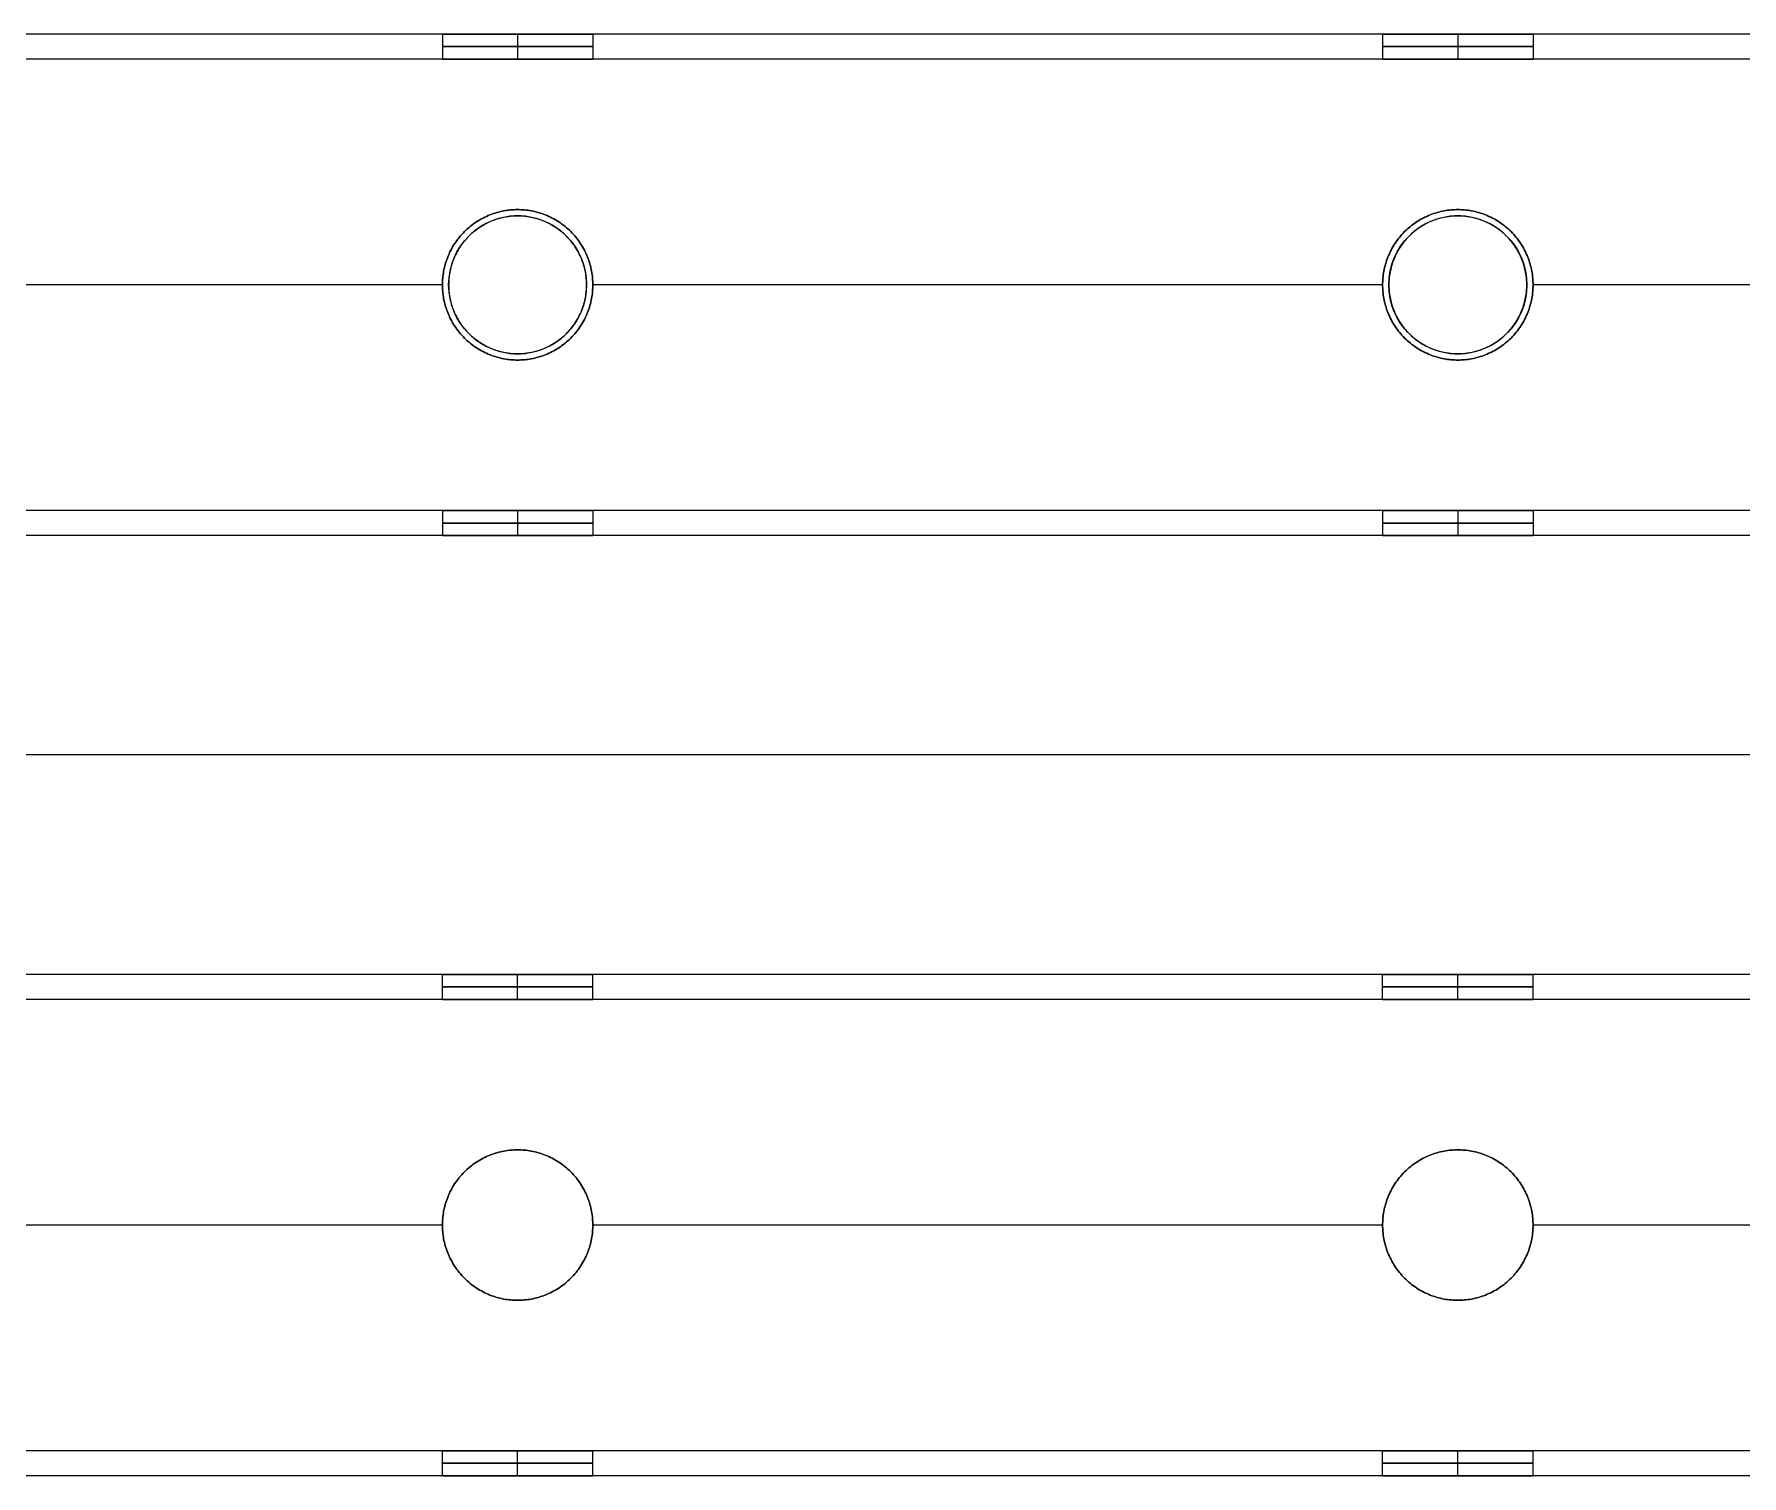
# Model space of a CAD drawing. Header units: millimetres. Extents: x -6529 to 809, y -8611 to 207.
# Drawn here: x -5224.2 to -5088, y -4487.4 to -4372.4 of the extents above; entities that cross this region are included whole.
import ezdxf

# ---------------------------------------------------------------- set-up
doc = ezdxf.new("R2010")
doc.units = ezdxf.units.MM
doc.header["$MEASUREMENT"] = 0
for name, color, linetype, true_color in [('gaten$11mm', 7, 'Continuous', 0xff6a35), ('platen', 7, 'Continuous', 0x007f00), ('staal', 5, 'Continuous', 0x0000ff)]:
    doc.layers.add(name, color=color, linetype=linetype, true_color=true_color)

# ---------------------------------------------------------------- blocks, each defined once
blk = doc.blocks.new('plaat base')
at = {"layer": 'platen'}
for p, q in [((58, -600), (1258, -600)), ((58, -600, 18), (1258, -600, 18))]:
    blk.add_line(p, q, dxfattribs=at)
blk = doc.blocks.new('top plaat')
at = {"layer": 'platen'}
for p, q in [((0, -618), (1316, -618)), ((0, -618, 18), (1316, -618, 18)), ((470.5, -650), (470.5, -650, 18)), ((545.5, -650), (545.5, -650, 18)), ((465, -655.5), (465, -655.5, 18)), ((476, -655.5), (476, -655.5, 18)), ((540, -655.5), (540, -655.5, 18)), ((551, -655.5), (551, -655.5, 18)), ((470.5, -661), (470.5, -661, 18)), ((545.5, -661), (545.5, -661, 18))]:
    blk.add_line(p, q, dxfattribs=at)
for centre in [(470.5, -655.5, 9), (545.5, -655.5, 9)]:
    blk.add_circle(centre, 5.5, dxfattribs=at)
for points in [[(470.5, -650), (476, -650), (476, -655.5), (476, -661), (470.5, -661), (465, -661), (465, -655.5), (465, -650), (470.5, -650)], [(470.5, -650, 18), (476, -650, 18), (476, -655.5, 18), (476, -661, 18), (470.5, -661, 18), (465, -661, 18), (465, -655.5, 18), (465, -650, 18), (470.5, -650, 18)], [(545.5, -650), (551, -650), (551, -655.5), (551, -661), (545.5, -661), (540, -661), (540, -655.5), (540, -650), (545.5, -650)], [(545.5, -650, 18), (551, -650, 18), (551, -655.5, 18), (551, -661, 18), (545.5, -661, 18), (540, -661, 18), (540, -655.5, 18), (540, -650, 18), (545.5, -650, 18)]]:
    blk.add_rational_spline(points, [1, 0.707106781187, 1, 0.707106781187, 1, 0.707106781187, 1, 0.707106781187, 1], degree=2, knots=[-37.699112, -37.699112, -37.699112, -28.274334, -28.274334, -18.849556, -18.849556, -9.424778, -9.424778, 0, 0, 0], dxfattribs=at)

msp = doc.modelspace()

# ---------------------------------------------------------------- linework, layer by layer
at = {"layer": 'gaten$11mm'}
for centre in [(-5185.61, -4392.39), (-5110.61, -4392.39)]:
    msp.add_circle(centre, 5.5, dxfattribs=at)
at = {"layer": 'staal'}
for p, q in [((-5191.61, -4372.39, 20), (-5191.61, -4374.39, 20)), ((-5185.61, -4372.39, 26), (-5185.61, -4374.39, 26)), ((-5185.61, -4372.39, 14), (-5185.61, -4374.39, 14)), ((-5179.61, -4372.39, 20), (-5179.61, -4374.39, 20)), ((-5116.61, -4372.39, 20), (-5116.61, -4374.39, 20)), ((-5110.61, -4372.39, 26), (-5110.61, -4374.39, 26)), ((-5110.61, -4372.39, 14), (-5110.61, -4374.39, 14)), ((-5104.61, -4372.39, 20), (-5104.61, -4374.39, 20)), ((-5185.61, -4386.39, 2), (-5185.61, -4386.39)), ((-5185.61, -4386.39, 40), (-5185.61, -4386.39, 38)), ((-5110.61, -4386.39, 2), (-5110.61, -4386.39)), ((-5110.61, -4386.39, 40), (-5110.61, -4386.39, 38)), ((-5191.61, -4392.39, 2), (-5191.61, -4392.39)), ((-5191.61, -4392.39, 40), (-5191.61, -4392.39, 38)), ((-5179.61, -4392.39, 2), (-5179.61, -4392.39)), ((-5179.61, -4392.39, 40), (-5179.61, -4392.39, 38)), ((-5116.61, -4392.39, 2), (-5116.61, -4392.39)), ((-5116.61, -4392.39, 40), (-5116.61, -4392.39, 38)), ((-5104.61, -4392.39, 2), (-5104.61, -4392.39)), ((-5104.61, -4392.39, 40), (-5104.61, -4392.39, 38)), ((-5185.61, -4398.39, 2), (-5185.61, -4398.39)), ((-5185.61, -4398.39, 40), (-5185.61, -4398.39, 38)), ((-5110.61, -4398.39, 2), (-5110.61, -4398.39)), ((-5110.61, -4398.39, 40), (-5110.61, -4398.39, 38)), ((-5191.61, -4410.39, 20), (-5191.61, -4412.39, 20)), ((-5185.61, -4410.39, 26), (-5185.61, -4412.39, 26)), ((-5185.61, -4410.39, 14), (-5185.61, -4412.39, 14)), ((-5179.61, -4410.39, 20), (-5179.61, -4412.39, 20)), ((-5116.61, -4410.39, 20), (-5116.61, -4412.39, 20)), ((-5110.61, -4410.39, 26), (-5110.61, -4412.39, 26)), ((-5110.61, -4410.39, 14), (-5110.61, -4412.39, 14)), ((-5104.61, -4410.39, 20), (-5104.61, -4412.39, 20)), ((-5191.61, -4449.39, 1296), (-5191.61, -4447.39, 1296)), ((-5185.61, -4449.39, 1302), (-5185.61, -4447.39, 1302)), ((-5185.61, -4449.39, 1290), (-5185.61, -4447.39, 1290)), ((-5179.61, -4449.39, 1296), (-5179.61, -4447.39, 1296)), ((-5116.61, -4449.39, 1296), (-5116.61, -4447.39, 1296)), ((-5110.61, -4449.39, 1302), (-5110.61, -4447.39, 1302)), ((-5110.61, -4449.39, 1290), (-5110.61, -4447.39, 1290)), ((-5104.61, -4449.39, 1296), (-5104.61, -4447.39, 1296)), ((-5185.61, -4461.39, 1278), (-5185.61, -4461.39, 1276)), ((-5185.61, -4461.39, 1316), (-5185.61, -4461.39, 1314)), ((-5110.61, -4461.39, 1278), (-5110.61, -4461.39, 1276)), ((-5110.61, -4461.39, 1316), (-5110.61, -4461.39, 1314)), ((-5191.61, -4467.39, 1278), (-5191.61, -4467.39, 1276)), ((-5191.61, -4467.39, 1316), (-5191.61, -4467.39, 1314)), ((-5179.61, -4467.39, 1278), (-5179.61, -4467.39, 1276)), ((-5179.61, -4467.39, 1316), (-5179.61, -4467.39, 1314)), ((-5116.61, -4467.39, 1278), (-5116.61, -4467.39, 1276)), ((-5116.61, -4467.39, 1316), (-5116.61, -4467.39, 1314)), ((-5104.61, -4467.39, 1278), (-5104.61, -4467.39, 1276)), ((-5104.61, -4467.39, 1316), (-5104.61, -4467.39, 1314)), ((-5185.61, -4473.39, 1278), (-5185.61, -4473.39, 1276)), ((-5185.61, -4473.39, 1316), (-5185.61, -4473.39, 1314)), ((-5110.61, -4473.39, 1278), (-5110.61, -4473.39, 1276)), ((-5110.61, -4473.39, 1316), (-5110.61, -4473.39, 1314)), ((-5191.61, -4487.39, 1296), (-5191.61, -4485.39, 1296)), ((-5185.61, -4487.39, 1302), (-5185.61, -4485.39, 1302)), ((-5185.61, -4487.39, 1290), (-5185.61, -4485.39, 1290)), ((-5179.61, -4487.39, 1296), (-5179.61, -4485.39, 1296)), ((-5116.61, -4487.39, 1296), (-5116.61, -4485.39, 1296)), ((-5110.61, -4487.39, 1302), (-5110.61, -4485.39, 1302)), ((-5110.61, -4487.39, 1290), (-5110.61, -4485.39, 1290)), ((-5104.61, -4487.39, 1296), (-5104.61, -4485.39, 1296))]:
    msp.add_line(p, q, dxfattribs=at)
for points in [[(-4680.11, -4372.39), (-4997.86, -4372.39), (-5315.61, -4372.39)], [(-4680.11, -4372.39, 40), (-4997.86, -4372.39, 40), (-5315.61, -4372.39, 40)], [(-5191.61, -4372.39, 20), (-5223.11, -4372.39, 20), (-5254.61, -4372.39, 20)], [(-5116.61, -4372.39, 20), (-5148.11, -4372.39, 20), (-5179.61, -4372.39, 20)], [(-5041.61, -4372.39, 20), (-5073.11, -4372.39, 20), (-5104.61, -4372.39, 20)], [(-4680.11, -4374.39, 2), (-4997.86, -4374.39, 2), (-5315.61, -4374.39, 2)], [(-4680.11, -4374.39, 38), (-4997.86, -4374.39, 38), (-5315.61, -4374.39, 38)], [(-5191.61, -4374.39, 20), (-5223.11, -4374.39, 20), (-5254.61, -4374.39, 20)], [(-5116.61, -4374.39, 20), (-5148.11, -4374.39, 20), (-5179.61, -4374.39, 20)], [(-5041.61, -4374.39, 20), (-5073.11, -4374.39, 20), (-5104.61, -4374.39, 20)], [(-5191.61, -4392.39), (-5223.11, -4392.39), (-5254.61, -4392.39)], [(-5191.61, -4392.39, 40), (-5223.11, -4392.39, 40), (-5254.61, -4392.39, 40)], [(-5191.61, -4392.39, 2), (-5223.11, -4392.39, 2), (-5254.61, -4392.39, 2)], [(-5191.61, -4392.39, 38), (-5223.11, -4392.39, 38), (-5254.61, -4392.39, 38)], [(-5116.61, -4392.39), (-5148.11, -4392.39), (-5179.61, -4392.39)], [(-5116.61, -4392.39, 40), (-5148.11, -4392.39, 40), (-5179.61, -4392.39, 40)], [(-5116.61, -4392.39, 2), (-5148.11, -4392.39, 2), (-5179.61, -4392.39, 2)], [(-5116.61, -4392.39, 38), (-5148.11, -4392.39, 38), (-5179.61, -4392.39, 38)], [(-5041.61, -4392.39), (-5073.11, -4392.39), (-5104.61, -4392.39)], [(-5041.61, -4392.39, 40), (-5073.11, -4392.39, 40), (-5104.61, -4392.39, 40)], [(-5041.61, -4392.39, 2), (-5073.11, -4392.39, 2), (-5104.61, -4392.39, 2)], [(-5041.61, -4392.39, 38), (-5073.11, -4392.39, 38), (-5104.61, -4392.39, 38)], [(-4680.11, -4410.39, 2), (-4997.86, -4410.39, 2), (-5315.61, -4410.39, 2)], [(-4680.11, -4410.39, 38), (-4997.86, -4410.39, 38), (-5315.61, -4410.39, 38)], [(-5191.61, -4410.39, 20), (-5223.11, -4410.39, 20), (-5254.61, -4410.39, 20)], [(-5116.61, -4410.39, 20), (-5148.11, -4410.39, 20), (-5179.61, -4410.39, 20)], [(-5041.61, -4410.39, 20), (-5073.11, -4410.39, 20), (-5104.61, -4410.39, 20)], [(-4680.11, -4412.39), (-4997.86, -4412.39), (-5315.61, -4412.39)], [(-4680.11, -4412.39, 40), (-4997.86, -4412.39, 40), (-5315.61, -4412.39, 40)], [(-5191.61, -4412.39, 20), (-5223.11, -4412.39, 20), (-5254.61, -4412.39, 20)], [(-5116.61, -4412.39, 20), (-5148.11, -4412.39, 20), (-5179.61, -4412.39, 20)], [(-5041.61, -4412.39, 20), (-5073.11, -4412.39, 20), (-5104.61, -4412.39, 20)], [(-4680.11, -4447.39, 1276), (-4997.86, -4447.39, 1276), (-5315.61, -4447.39, 1276)], [(-4680.11, -4447.39, 1316), (-4997.86, -4447.39, 1316), (-5315.61, -4447.39, 1316)], [(-5191.61, -4447.39, 1296), (-5223.11, -4447.39, 1296), (-5254.61, -4447.39, 1296)], [(-5116.61, -4447.39, 1296), (-5148.11, -4447.39, 1296), (-5179.61, -4447.39, 1296)], [(-5041.61, -4447.39, 1296), (-5073.11, -4447.39, 1296), (-5104.61, -4447.39, 1296)], [(-4680.11, -4449.39, 1278), (-4997.86, -4449.39, 1278), (-5315.61, -4449.39, 1278)], [(-4680.11, -4449.39, 1314), (-4997.86, -4449.39, 1314), (-5315.61, -4449.39, 1314)], [(-5191.61, -4449.39, 1296), (-5223.11, -4449.39, 1296), (-5254.61, -4449.39, 1296)], [(-5116.61, -4449.39, 1296), (-5148.11, -4449.39, 1296), (-5179.61, -4449.39, 1296)], [(-5041.61, -4449.39, 1296), (-5073.11, -4449.39, 1296), (-5104.61, -4449.39, 1296)], [(-5191.61, -4467.39, 1276), (-5223.11, -4467.39, 1276), (-5254.61, -4467.39, 1276)], [(-5191.61, -4467.39, 1316), (-5223.11, -4467.39, 1316), (-5254.61, -4467.39, 1316)], [(-5191.61, -4467.39, 1278), (-5223.11, -4467.39, 1278), (-5254.61, -4467.39, 1278)], [(-5191.61, -4467.39, 1314), (-5223.11, -4467.39, 1314), (-5254.61, -4467.39, 1314)], [(-5116.61, -4467.39, 1276), (-5148.11, -4467.39, 1276), (-5179.61, -4467.39, 1276)], [(-5116.61, -4467.39, 1316), (-5148.11, -4467.39, 1316), (-5179.61, -4467.39, 1316)], [(-5116.61, -4467.39, 1278), (-5148.11, -4467.39, 1278), (-5179.61, -4467.39, 1278)], [(-5116.61, -4467.39, 1314), (-5148.11, -4467.39, 1314), (-5179.61, -4467.39, 1314)], [(-5041.61, -4467.39, 1276), (-5073.11, -4467.39, 1276), (-5104.61, -4467.39, 1276)], [(-5041.61, -4467.39, 1316), (-5073.11, -4467.39, 1316), (-5104.61, -4467.39, 1316)], [(-5041.61, -4467.39, 1278), (-5073.11, -4467.39, 1278), (-5104.61, -4467.39, 1278)], [(-5041.61, -4467.39, 1314), (-5073.11, -4467.39, 1314), (-5104.61, -4467.39, 1314)], [(-4680.11, -4485.39, 1278), (-4997.86, -4485.39, 1278), (-5315.61, -4485.39, 1278)], [(-4680.11, -4485.39, 1314), (-4997.86, -4485.39, 1314), (-5315.61, -4485.39, 1314)], [(-5191.61, -4485.39, 1296), (-5223.11, -4485.39, 1296), (-5254.61, -4485.39, 1296)], [(-5116.61, -4485.39, 1296), (-5148.11, -4485.39, 1296), (-5179.61, -4485.39, 1296)], [(-5041.61, -4485.39, 1296), (-5073.11, -4485.39, 1296), (-5104.61, -4485.39, 1296)], [(-4680.11, -4487.39, 1276), (-4997.86, -4487.39, 1276), (-5315.61, -4487.39, 1276)], [(-4680.11, -4487.39, 1316), (-4997.86, -4487.39, 1316), (-5315.61, -4487.39, 1316)], [(-5191.61, -4487.39, 1296), (-5223.11, -4487.39, 1296), (-5254.61, -4487.39, 1296)], [(-5116.61, -4487.39, 1296), (-5148.11, -4487.39, 1296), (-5179.61, -4487.39, 1296)], [(-5041.61, -4487.39, 1296), (-5073.11, -4487.39, 1296), (-5104.61, -4487.39, 1296)]]:
    msp.add_open_spline(points, degree=2, dxfattribs=at)
for points, weights, knots in [([(-5185.61, -4372.39, 26), (-5191.61, -4372.39, 26), (-5191.61, -4372.39, 20), (-5191.61, -4372.39, 14), (-5185.61, -4372.39, 14), (-5179.61, -4372.39, 14), (-5179.61, -4372.39, 20), (-5179.61, -4372.39, 26), (-5185.61, -4372.39, 26)], [1, 0.707106781187, 1, 0.707106781187, 1, 0.707106781187, 1, 0.707106781187, 1], [0, 0, 0, 7.853982, 7.853982, 15.707963, 15.707963, 23.561945, 23.561945, 31.415927, 31.415927, 31.415927]), ([(-5110.61, -4372.39, 26), (-5116.61, -4372.39, 26), (-5116.61, -4372.39, 20), (-5116.61, -4372.39, 14), (-5110.61, -4372.39, 14), (-5104.61, -4372.39, 14), (-5104.61, -4372.39, 20), (-5104.61, -4372.39, 26), (-5110.61, -4372.39, 26)], [1, 0.707106781187, 1, 0.707106781187, 1, 0.707106781187, 1, 0.707106781187, 1], [0, 0, 0, 7.853982, 7.853982, 15.707963, 15.707963, 23.561945, 23.561945, 31.415927, 31.415927, 31.415927]), ([(-5185.61, -4373.39, 26), (-5191.61, -4373.39, 26), (-5191.61, -4373.39, 20), (-5191.61, -4373.39, 14), (-5185.61, -4373.39, 14), (-5179.61, -4373.39, 14), (-5179.61, -4373.39, 20), (-5179.61, -4373.39, 26), (-5185.61, -4373.39, 26)], [1, 0.707106781187, 1, 0.707106781187, 1, 0.707106781187, 1, 0.707106781187, 1], [0, 0, 0, 7.853982, 7.853982, 15.707963, 15.707963, 23.561945, 23.561945, 31.415927, 31.415927, 31.415927]), ([(-5110.61, -4373.39, 26), (-5116.61, -4373.39, 26), (-5116.61, -4373.39, 20), (-5116.61, -4373.39, 14), (-5110.61, -4373.39, 14), (-5104.61, -4373.39, 14), (-5104.61, -4373.39, 20), (-5104.61, -4373.39, 26), (-5110.61, -4373.39, 26)], [1, 0.707106781187, 1, 0.707106781187, 1, 0.707106781187, 1, 0.707106781187, 1], [0, 0, 0, 7.853982, 7.853982, 15.707963, 15.707963, 23.561945, 23.561945, 31.415927, 31.415927, 31.415927]), ([(-5185.61, -4374.39, 26), (-5179.61, -4374.39, 26), (-5179.61, -4374.39, 20), (-5179.61, -4374.39, 14), (-5185.61, -4374.39, 14), (-5191.61, -4374.39, 14), (-5191.61, -4374.39, 20), (-5191.61, -4374.39, 26), (-5185.61, -4374.39, 26)], [1, 0.707106781187, 1, 0.707106781187, 1, 0.707106781187, 1, 0.707106781187, 1], [-31.415927, -31.415927, -31.415927, -23.561945, -23.561945, -15.707963, -15.707963, -7.853982, -7.853982, 0, 0, 0]), ([(-5110.61, -4374.39, 26), (-5104.61, -4374.39, 26), (-5104.61, -4374.39, 20), (-5104.61, -4374.39, 14), (-5110.61, -4374.39, 14), (-5116.61, -4374.39, 14), (-5116.61, -4374.39, 20), (-5116.61, -4374.39, 26), (-5110.61, -4374.39, 26)], [1, 0.707106781187, 1, 0.707106781187, 1, 0.707106781187, 1, 0.707106851018, 0.999999860338], [-31.415927, -31.415927, -31.415927, -23.561944, -23.561944, -15.707962, -15.707962, -7.85398, -7.85398, 0, 0, 0]), ([(-5185.61, -4398.39), (-5179.61, -4398.39), (-5179.61, -4392.39), (-5179.61, -4386.39), (-5185.61, -4386.39), (-5191.61, -4386.39), (-5191.61, -4392.39), (-5191.61, -4398.39), (-5185.61, -4398.39)], [1, 0.707106781187, 1, 0.707106781187, 1, 0.707106781187, 1, 0.707106781187, 1], [-31.415927, -31.415927, -31.415927, -23.561945, -23.561945, -15.707963, -15.707963, -7.853982, -7.853982, 0, 0, 0]), ([(-5185.61, -4398.39, 40), (-5191.61, -4398.39, 40), (-5191.61, -4392.39, 40), (-5191.61, -4386.39, 40), (-5185.61, -4386.39, 40), (-5179.61, -4386.39, 40), (-5179.61, -4392.39, 40), (-5179.61, -4398.39, 40), (-5185.61, -4398.39, 40)], [1, 0.707106781187, 1, 0.707106781187, 1, 0.707106781187, 1, 0.707106781187, 1], [0, 0, 0, 7.853982, 7.853982, 15.707963, 15.707963, 23.561945, 23.561945, 31.415927, 31.415927, 31.415927]), ([(-5185.61, -4398.39, 2), (-5191.61, -4398.39, 2), (-5191.61, -4392.39, 2), (-5191.61, -4386.39, 2), (-5185.61, -4386.39, 2), (-5179.61, -4386.39, 2), (-5179.61, -4392.39, 2), (-5179.61, -4398.39, 2), (-5185.61, -4398.39, 2)], [1, 0.707106781187, 1, 0.707106781187, 1, 0.707106781187, 1, 0.707106781187, 1], [0, 0, 0, 7.853982, 7.853982, 15.707963, 15.707963, 23.561945, 23.561945, 31.415927, 31.415927, 31.415927]), ([(-5185.61, -4398.39, 38), (-5179.61, -4398.39, 38), (-5179.61, -4392.39, 38), (-5179.61, -4386.39, 38), (-5185.61, -4386.39, 38), (-5191.61, -4386.39, 38), (-5191.61, -4392.39, 38), (-5191.61, -4398.39, 38), (-5185.61, -4398.39, 38)], [1, 0.707106781187, 1, 0.707106781187, 1, 0.707106781187, 1, 0.707106781187, 1], [-31.415927, -31.415927, -31.415927, -23.561945, -23.561945, -15.707963, -15.707963, -7.853982, -7.853982, 0, 0, 0]), ([(-5185.61, -4398.39, 1), (-5191.61, -4398.39, 1), (-5191.61, -4392.39, 1), (-5191.61, -4386.39, 1), (-5185.61, -4386.39, 1), (-5179.61, -4386.39, 1), (-5179.61, -4392.39, 1), (-5179.61, -4398.39, 1), (-5185.61, -4398.39, 1)], [1, 0.707106781187, 1, 0.707106781187, 1, 0.707106781187, 1, 0.707106781187, 1], [0, 0, 0, 7.853982, 7.853982, 15.707963, 15.707963, 23.561945, 23.561945, 31.415927, 31.415927, 31.415927]), ([(-5185.61, -4398.39, 39), (-5191.61, -4398.39, 39), (-5191.61, -4392.39, 39), (-5191.61, -4386.39, 39), (-5185.61, -4386.39, 39), (-5179.61, -4386.39, 39), (-5179.61, -4392.39, 39), (-5179.61, -4398.39, 39), (-5185.61, -4398.39, 39)], [1, 0.707106781187, 1, 0.707106781187, 1, 0.707106781187, 1, 0.707106781187, 1], [0, 0, 0, 7.853982, 7.853982, 15.707963, 15.707963, 23.561945, 23.561945, 31.415927, 31.415927, 31.415927]), ([(-5110.61, -4398.39), (-5104.61, -4398.39), (-5104.61, -4392.39), (-5104.61, -4386.39), (-5110.61, -4386.39), (-5116.61, -4386.39), (-5116.61, -4392.39), (-5116.61, -4398.39), (-5110.61, -4398.39)], [1, 0.707106781187, 1, 0.707106781187, 1, 0.707106781187, 1, 0.707106781187, 1], [-31.415927, -31.415927, -31.415927, -23.561945, -23.561945, -15.707963, -15.707963, -7.853982, -7.853982, 0, 0, 0]), ([(-5110.61, -4398.39, 40), (-5116.61, -4398.39, 40), (-5116.61, -4392.39, 40), (-5116.61, -4386.39, 40), (-5110.61, -4386.39, 40), (-5104.61, -4386.39, 40), (-5104.61, -4392.39, 40), (-5104.61, -4398.39, 40), (-5110.61, -4398.39, 40)], [1, 0.707106781187, 1, 0.707106781187, 1, 0.707106781187, 1, 0.707106781187, 1], [0, 0, 0, 7.853982, 7.853982, 15.707963, 15.707963, 23.561945, 23.561945, 31.415927, 31.415927, 31.415927]), ([(-5110.61, -4398.39, 2), (-5116.61, -4398.39, 2), (-5116.61, -4392.39, 2), (-5116.61, -4386.39, 2), (-5110.61, -4386.39, 2), (-5104.61, -4386.39, 2), (-5104.61, -4392.39, 2), (-5104.61, -4398.39, 2), (-5110.61, -4398.39, 2)], [1, 0.707106781187, 1, 0.707106781187, 1, 0.707106781187, 1, 0.707106781187, 1], [0, 0, 0, 7.853982, 7.853982, 15.707963, 15.707963, 23.561945, 23.561945, 31.415927, 31.415927, 31.415927]), ([(-5110.61, -4398.39, 38), (-5104.61, -4398.39, 38), (-5104.61, -4392.39, 38), (-5104.61, -4386.39, 38), (-5110.61, -4386.39, 38), (-5116.61, -4386.39, 38), (-5116.61, -4392.39, 38), (-5116.61, -4398.39, 38), (-5110.61, -4398.39, 38)], [1, 0.707106781187, 1, 0.707106781187, 1, 0.707106781187, 1, 0.707106781187, 1], [-31.415927, -31.415927, -31.415927, -23.561945, -23.561945, -15.707963, -15.707963, -7.853982, -7.853982, 0, 0, 0]), ([(-5110.61, -4398.39, 1), (-5116.61, -4398.39, 1), (-5116.61, -4392.39, 1), (-5116.61, -4386.39, 1), (-5110.61, -4386.39, 1), (-5104.61, -4386.39, 1), (-5104.61, -4392.39, 1), (-5104.61, -4398.39, 1), (-5110.61, -4398.39, 1)], [1, 0.707106781187, 1, 0.707106781187, 1, 0.707106781187, 1, 0.707106781187, 1], [0, 0, 0, 7.853982, 7.853982, 15.707963, 15.707963, 23.561945, 23.561945, 31.415927, 31.415927, 31.415927]), ([(-5110.61, -4398.39, 39), (-5116.61, -4398.39, 39), (-5116.61, -4392.39, 39), (-5116.61, -4386.39, 39), (-5110.61, -4386.39, 39), (-5104.61, -4386.39, 39), (-5104.61, -4392.39, 39), (-5104.61, -4398.39, 39), (-5110.61, -4398.39, 39)], [1, 0.707106781187, 1, 0.707106781187, 1, 0.707106781187, 1, 0.707106781187, 1], [0, 0, 0, 7.853982, 7.853982, 15.707963, 15.707963, 23.561945, 23.561945, 31.415927, 31.415927, 31.415927]), ([(-5185.61, -4410.39, 26), (-5191.61, -4410.39, 26), (-5191.61, -4410.39, 20), (-5191.61, -4410.39, 14), (-5185.61, -4410.39, 14), (-5179.61, -4410.39, 14), (-5179.61, -4410.39, 20), (-5179.61, -4410.39, 26), (-5185.61, -4410.39, 26)], [0.999999860338, 0.707106851018, 1, 0.707106781187, 1, 0.707106781187, 1, 0.707106851018, 0.999999860338], [0, 0, 0, 7.853981, 7.853981, 15.707963, 15.707963, 23.561946, 23.561946, 31.415927, 31.415927, 31.415927]), ([(-5110.61, -4410.39, 26), (-5116.61, -4410.39, 26), (-5116.61, -4410.39, 20), (-5116.61, -4410.39, 14), (-5110.61, -4410.39, 14), (-5104.61, -4410.39, 14), (-5104.61, -4410.39, 20), (-5104.61, -4410.39, 26), (-5110.61, -4410.39, 26)], [0.999999860338, 0.707106851018, 1, 0.707106781187, 1, 0.707106781187, 1, 0.707106851018, 0.999999860338], [0, 0, 0, 7.853981, 7.853981, 15.707963, 15.707963, 23.561946, 23.561946, 31.415927, 31.415927, 31.415927]), ([(-5185.61, -4411.39, 26), (-5191.61, -4411.39, 26), (-5191.61, -4411.39, 20), (-5191.61, -4411.39, 14), (-5185.61, -4411.39, 14), (-5179.61, -4411.39, 14), (-5179.61, -4411.39, 20), (-5179.61, -4411.39, 26), (-5185.61, -4411.39, 26)], [1, 0.707106781187, 1, 0.707106781187, 1, 0.707106781187, 1, 0.707106781187, 1], [0, 0, 0, 7.853982, 7.853982, 15.707963, 15.707963, 23.561945, 23.561945, 31.415927, 31.415927, 31.415927]), ([(-5110.61, -4411.39, 26), (-5116.61, -4411.39, 26), (-5116.61, -4411.39, 20), (-5116.61, -4411.39, 14), (-5110.61, -4411.39, 14), (-5104.61, -4411.39, 14), (-5104.61, -4411.39, 20), (-5104.61, -4411.39, 26), (-5110.61, -4411.39, 26)], [1, 0.707106781187, 1, 0.707106781187, 1, 0.707106781187, 1, 0.707106781187, 1], [0, 0, 0, 7.853982, 7.853982, 15.707963, 15.707963, 23.561945, 23.561945, 31.415927, 31.415927, 31.415927]), ([(-5185.61, -4412.39, 26), (-5179.61, -4412.39, 26), (-5179.61, -4412.39, 20), (-5179.61, -4412.39, 14), (-5185.61, -4412.39, 14), (-5191.61, -4412.39, 14), (-5191.61, -4412.39, 20), (-5191.61, -4412.39, 26), (-5185.61, -4412.39, 26)], [1, 0.707106781187, 1, 0.707106781187, 1, 0.707106781187, 1, 0.707106781187, 1], [-31.415927, -31.415927, -31.415927, -23.561945, -23.561945, -15.707963, -15.707963, -7.853982, -7.853982, 0, 0, 0]), ([(-5110.61, -4412.39, 26), (-5104.61, -4412.39, 26), (-5104.61, -4412.39, 20), (-5104.61, -4412.39, 14), (-5110.61, -4412.39, 14), (-5116.61, -4412.39, 14), (-5116.61, -4412.39, 20), (-5116.61, -4412.39, 26), (-5110.61, -4412.39, 26)], [1, 0.707106781187, 1, 0.707106781187, 1, 0.707106781187, 1, 0.707106781187, 1], [-31.415927, -31.415927, -31.415927, -23.561945, -23.561945, -15.707963, -15.707963, -7.853982, -7.853982, 0, 0, 0]), ([(-5185.61, -4447.39, 1302), (-5179.61, -4447.39, 1302), (-5179.61, -4447.39, 1296), (-5179.61, -4447.39, 1290), (-5185.61, -4447.39, 1290), (-5191.61, -4447.39, 1290), (-5191.61, -4447.39, 1296), (-5191.61, -4447.39, 1302), (-5185.61, -4447.39, 1302)], [1, 0.707106781187, 1, 0.707106781187, 1, 0.707106781187, 1, 0.707106781187, 1], [-31.415927, -31.415927, -31.415927, -23.561945, -23.561945, -15.707963, -15.707963, -7.853982, -7.853982, 0, 0, 0]), ([(-5110.61, -4447.39, 1302), (-5104.61, -4447.39, 1302), (-5104.61, -4447.39, 1296), (-5104.61, -4447.39, 1290), (-5110.61, -4447.39, 1290), (-5116.61, -4447.39, 1290), (-5116.61, -4447.39, 1296), (-5116.61, -4447.39, 1302), (-5110.61, -4447.39, 1302)], [1, 0.707106781187, 1, 0.707106781187, 1, 0.707106781187, 1, 0.707106781187, 1], [-31.415927, -31.415927, -31.415927, -23.561945, -23.561945, -15.707963, -15.707963, -7.853982, -7.853982, 0, 0, 0]), ([(-5185.61, -4448.39, 1302), (-5191.61, -4448.39, 1302), (-5191.61, -4448.39, 1296), (-5191.61, -4448.39, 1290), (-5185.61, -4448.39, 1290), (-5179.61, -4448.39, 1290), (-5179.61, -4448.39, 1296), (-5179.61, -4448.39, 1302), (-5185.61, -4448.39, 1302)], [1, 0.707106781187, 1, 0.707106781187, 1, 0.707106781187, 1, 0.707106781187, 1], [0, 0, 0, 7.853982, 7.853982, 15.707963, 15.707963, 23.561945, 23.561945, 31.415927, 31.415927, 31.415927]), ([(-5110.61, -4448.39, 1302), (-5116.61, -4448.39, 1302), (-5116.61, -4448.39, 1296), (-5116.61, -4448.39, 1290), (-5110.61, -4448.39, 1290), (-5104.61, -4448.39, 1290), (-5104.61, -4448.39, 1296), (-5104.61, -4448.39, 1302), (-5110.61, -4448.39, 1302)], [1, 0.707106781187, 1, 0.707106781187, 1, 0.707106781187, 1, 0.707106781187, 1], [0, 0, 0, 7.853982, 7.853982, 15.707963, 15.707963, 23.561945, 23.561945, 31.415927, 31.415927, 31.415927]), ([(-5185.61, -4449.39, 1302), (-5191.61, -4449.39, 1302), (-5191.61, -4449.39, 1296), (-5191.61, -4449.39, 1290), (-5185.61, -4449.39, 1290), (-5179.61, -4449.39, 1290), (-5179.61, -4449.39, 1296), (-5179.61, -4449.39, 1302), (-5185.61, -4449.39, 1302)], [0.999999860338, 0.707106851018, 1, 0.707106781187, 1, 0.707106781187, 1, 0.707106851018, 0.999999860338], [0, 0, 0, 7.853981, 7.853981, 15.707963, 15.707963, 23.561946, 23.561946, 31.415927, 31.415927, 31.415927]), ([(-5110.61, -4449.39, 1302), (-5116.61, -4449.39, 1302), (-5116.61, -4449.39, 1296), (-5116.61, -4449.39, 1290), (-5110.61, -4449.39, 1290), (-5104.61, -4449.39, 1290), (-5104.61, -4449.39, 1296), (-5104.61, -4449.39, 1302), (-5110.61, -4449.39, 1302)], [0.999999860338, 0.707106851018, 1, 0.707106781187, 1, 0.707106781187, 1, 0.707106851018, 0.999999860338], [0, 0, 0, 7.853981, 7.853981, 15.707963, 15.707963, 23.561946, 23.561946, 31.415927, 31.415927, 31.415927]), ([(-5185.61, -4461.39, 1276), (-5179.61, -4461.39, 1276), (-5179.61, -4467.39, 1276), (-5179.61, -4473.39, 1276), (-5185.61, -4473.39, 1276), (-5191.61, -4473.39, 1276), (-5191.61, -4467.39, 1276), (-5191.61, -4461.39, 1276), (-5185.61, -4461.39, 1276)], [1, 0.707106781187, 1, 0.707106781187, 1, 0.707106781187, 1, 0.707106781187, 1], [-31.415927, -31.415927, -31.415927, -23.561945, -23.561945, -15.707963, -15.707963, -7.853982, -7.853982, 0, 0, 0]), ([(-5185.61, -4461.39, 1316), (-5191.61, -4461.39, 1316), (-5191.61, -4467.39, 1316), (-5191.61, -4473.39, 1316), (-5185.61, -4473.39, 1316), (-5179.61, -4473.39, 1316), (-5179.61, -4467.39, 1316), (-5179.61, -4461.39, 1316), (-5185.61, -4461.39, 1316)], [1, 0.707106781187, 1, 0.707106781187, 1, 0.707106781187, 1, 0.707106781187, 1], [0, 0, 0, 7.853982, 7.853982, 15.707963, 15.707963, 23.561945, 23.561945, 31.415927, 31.415927, 31.415927]), ([(-5185.61, -4461.39, 1278), (-5191.61, -4461.39, 1278), (-5191.61, -4467.39, 1278), (-5191.61, -4473.39, 1278), (-5185.61, -4473.39, 1278), (-5179.61, -4473.39, 1278), (-5179.61, -4467.39, 1278), (-5179.61, -4461.39, 1278), (-5185.61, -4461.39, 1278)], [1, 0.707106781187, 1, 0.707106781187, 1, 0.707106781187, 1, 0.707106781187, 1], [0, 0, 0, 7.853982, 7.853982, 15.707963, 15.707963, 23.561945, 23.561945, 31.415927, 31.415927, 31.415927]), ([(-5185.61, -4461.39, 1314), (-5179.61, -4461.39, 1314), (-5179.61, -4467.39, 1314), (-5179.61, -4473.39, 1314), (-5185.61, -4473.39, 1314), (-5191.61, -4473.39, 1314), (-5191.61, -4467.39, 1314), (-5191.61, -4461.39, 1314), (-5185.61, -4461.39, 1314)], [1, 0.707106781187, 1, 0.707106781187, 1, 0.707106781187, 1, 0.707106781187, 1], [-31.415927, -31.415927, -31.415927, -23.561945, -23.561945, -15.707963, -15.707963, -7.853982, -7.853982, 0, 0, 0]), ([(-5185.61, -4461.39, 1277), (-5191.61, -4461.39, 1277), (-5191.61, -4467.39, 1277), (-5191.61, -4473.39, 1277), (-5185.61, -4473.39, 1277), (-5179.61, -4473.39, 1277), (-5179.61, -4467.39, 1277), (-5179.61, -4461.39, 1277), (-5185.61, -4461.39, 1277)], [1, 0.707106781187, 1, 0.707106781187, 1, 0.707106781187, 1, 0.707106781187, 1], [0, 0, 0, 7.853982, 7.853982, 15.707963, 15.707963, 23.561945, 23.561945, 31.415927, 31.415927, 31.415927]), ([(-5185.61, -4461.39, 1315), (-5191.61, -4461.39, 1315), (-5191.61, -4467.39, 1315), (-5191.61, -4473.39, 1315), (-5185.61, -4473.39, 1315), (-5179.61, -4473.39, 1315), (-5179.61, -4467.39, 1315), (-5179.61, -4461.39, 1315), (-5185.61, -4461.39, 1315)], [1, 0.707106781187, 1, 0.707106781187, 1, 0.707106781187, 1, 0.707106781187, 1], [0, 0, 0, 7.853982, 7.853982, 15.707963, 15.707963, 23.561945, 23.561945, 31.415927, 31.415927, 31.415927]), ([(-5110.61, -4461.39, 1276), (-5104.61, -4461.39, 1276), (-5104.61, -4467.39, 1276), (-5104.61, -4473.39, 1276), (-5110.61, -4473.39, 1276), (-5116.61, -4473.39, 1276), (-5116.61, -4467.39, 1276), (-5116.61, -4461.39, 1276), (-5110.61, -4461.39, 1276)], [1, 0.707106781187, 1, 0.707106781187, 1, 0.707106781187, 1, 0.707106781187, 1], [-31.415927, -31.415927, -31.415927, -23.561945, -23.561945, -15.707963, -15.707963, -7.853982, -7.853982, 0, 0, 0]), ([(-5110.61, -4461.39, 1316), (-5116.61, -4461.39, 1316), (-5116.61, -4467.39, 1316), (-5116.61, -4473.39, 1316), (-5110.61, -4473.39, 1316), (-5104.61, -4473.39, 1316), (-5104.61, -4467.39, 1316), (-5104.61, -4461.39, 1316), (-5110.61, -4461.39, 1316)], [1, 0.707106781187, 1, 0.707106781187, 1, 0.707106781187, 1, 0.707106781187, 1], [0, 0, 0, 7.853982, 7.853982, 15.707963, 15.707963, 23.561945, 23.561945, 31.415927, 31.415927, 31.415927]), ([(-5110.61, -4461.39, 1278), (-5116.61, -4461.39, 1278), (-5116.61, -4467.39, 1278), (-5116.61, -4473.39, 1278), (-5110.61, -4473.39, 1278), (-5104.61, -4473.39, 1278), (-5104.61, -4467.39, 1278), (-5104.61, -4461.39, 1278), (-5110.61, -4461.39, 1278)], [1, 0.707106781187, 1, 0.707106781187, 1, 0.707106781187, 1, 0.707106781187, 1], [0, 0, 0, 7.853982, 7.853982, 15.707963, 15.707963, 23.561945, 23.561945, 31.415927, 31.415927, 31.415927]), ([(-5110.61, -4461.39, 1314), (-5104.61, -4461.39, 1314), (-5104.61, -4467.39, 1314), (-5104.61, -4473.39, 1314), (-5110.61, -4473.39, 1314), (-5116.61, -4473.39, 1314), (-5116.61, -4467.39, 1314), (-5116.61, -4461.39, 1314), (-5110.61, -4461.39, 1314)], [1, 0.707106781187, 1, 0.707106781187, 1, 0.707106781187, 1, 0.707106781187, 1], [-31.415927, -31.415927, -31.415927, -23.561945, -23.561945, -15.707963, -15.707963, -7.853982, -7.853982, 0, 0, 0]), ([(-5110.61, -4461.39, 1277), (-5116.61, -4461.39, 1277), (-5116.61, -4467.39, 1277), (-5116.61, -4473.39, 1277), (-5110.61, -4473.39, 1277), (-5104.61, -4473.39, 1277), (-5104.61, -4467.39, 1277), (-5104.61, -4461.39, 1277), (-5110.61, -4461.39, 1277)], [1, 0.707106781187, 1, 0.707106781187, 1, 0.707106781187, 1, 0.707106781187, 1], [0, 0, 0, 7.853982, 7.853982, 15.707963, 15.707963, 23.561945, 23.561945, 31.415927, 31.415927, 31.415927]), ([(-5110.61, -4461.39, 1315), (-5116.61, -4461.39, 1315), (-5116.61, -4467.39, 1315), (-5116.61, -4473.39, 1315), (-5110.61, -4473.39, 1315), (-5104.61, -4473.39, 1315), (-5104.61, -4467.39, 1315), (-5104.61, -4461.39, 1315), (-5110.61, -4461.39, 1315)], [1, 0.707106781187, 1, 0.707106781187, 1, 0.707106781187, 1, 0.707106781187, 1], [0, 0, 0, 7.853982, 7.853982, 15.707963, 15.707963, 23.561945, 23.561945, 31.415927, 31.415927, 31.415927]), ([(-5185.61, -4485.39, 1302), (-5179.61, -4485.39, 1302), (-5179.61, -4485.39, 1296), (-5179.61, -4485.39, 1290), (-5185.61, -4485.39, 1290), (-5191.61, -4485.39, 1290), (-5191.61, -4485.39, 1296), (-5191.61, -4485.39, 1302), (-5185.61, -4485.39, 1302)], [1, 0.707106781187, 1, 0.707106781187, 1, 0.707106781187, 1, 0.707106781187, 1], [-31.415927, -31.415927, -31.415927, -23.561945, -23.561945, -15.707963, -15.707963, -7.853982, -7.853982, 0, 0, 0]), ([(-5110.61, -4485.39, 1302), (-5104.61, -4485.39, 1302), (-5104.61, -4485.39, 1296), (-5104.61, -4485.39, 1290), (-5110.61, -4485.39, 1290), (-5116.61, -4485.39, 1290), (-5116.61, -4485.39, 1296), (-5116.61, -4485.39, 1302), (-5110.61, -4485.39, 1302)], [1, 0.707106781187, 1, 0.707106781187, 1, 0.707106781187, 1, 0.707106851018, 0.999999860338], [-31.415927, -31.415927, -31.415927, -23.561944, -23.561944, -15.707962, -15.707962, -7.85398, -7.85398, 0, 0, 0]), ([(-5185.61, -4486.39, 1302), (-5191.61, -4486.39, 1302), (-5191.61, -4486.39, 1296), (-5191.61, -4486.39, 1290), (-5185.61, -4486.39, 1290), (-5179.61, -4486.39, 1290), (-5179.61, -4486.39, 1296), (-5179.61, -4486.39, 1302), (-5185.61, -4486.39, 1302)], [1, 0.707106781187, 1, 0.707106781187, 1, 0.707106781187, 1, 0.707106781187, 1], [0, 0, 0, 7.853982, 7.853982, 15.707963, 15.707963, 23.561945, 23.561945, 31.415927, 31.415927, 31.415927]), ([(-5110.61, -4486.39, 1302), (-5116.61, -4486.39, 1302), (-5116.61, -4486.39, 1296), (-5116.61, -4486.39, 1290), (-5110.61, -4486.39, 1290), (-5104.61, -4486.39, 1290), (-5104.61, -4486.39, 1296), (-5104.61, -4486.39, 1302), (-5110.61, -4486.39, 1302)], [1, 0.707106781187, 1, 0.707106781187, 1, 0.707106781187, 1, 0.707106781187, 1], [0, 0, 0, 7.853982, 7.853982, 15.707963, 15.707963, 23.561945, 23.561945, 31.415927, 31.415927, 31.415927]), ([(-5185.61, -4487.39, 1302), (-5191.61, -4487.39, 1302), (-5191.61, -4487.39, 1296), (-5191.61, -4487.39, 1290), (-5185.61, -4487.39, 1290), (-5179.61, -4487.39, 1290), (-5179.61, -4487.39, 1296), (-5179.61, -4487.39, 1302), (-5185.61, -4487.39, 1302)], [1, 0.707106781187, 1, 0.707106781187, 1, 0.707106781187, 1, 0.707106781187, 1], [0, 0, 0, 7.853982, 7.853982, 15.707963, 15.707963, 23.561945, 23.561945, 31.415927, 31.415927, 31.415927]), ([(-5110.61, -4487.39, 1302), (-5116.61, -4487.39, 1302), (-5116.61, -4487.39, 1296), (-5116.61, -4487.39, 1290), (-5110.61, -4487.39, 1290), (-5104.61, -4487.39, 1290), (-5104.61, -4487.39, 1296), (-5104.61, -4487.39, 1302), (-5110.61, -4487.39, 1302)], [1, 0.707106781187, 1, 0.707106781187, 1, 0.707106781187, 1, 0.707106781187, 1], [0, 0, 0, 7.853982, 7.853982, 15.707963, 15.707963, 23.561945, 23.561945, 31.415927, 31.415927, 31.415927])]:
    msp.add_rational_spline(points, weights, degree=2, knots=knots, dxfattribs=at)

# ---------------------------------------------------------------- block references
at = {"layer": 'platen', "rotation": 180}
for name, p in [('plaat base', (-4640.11, -5029.89, 40)), ('top plaat', (-4640.11, -5047.89, 1316))]:
    msp.add_blockref(name, p, dxfattribs=at)

doc.saveas('drawing.dxf')
